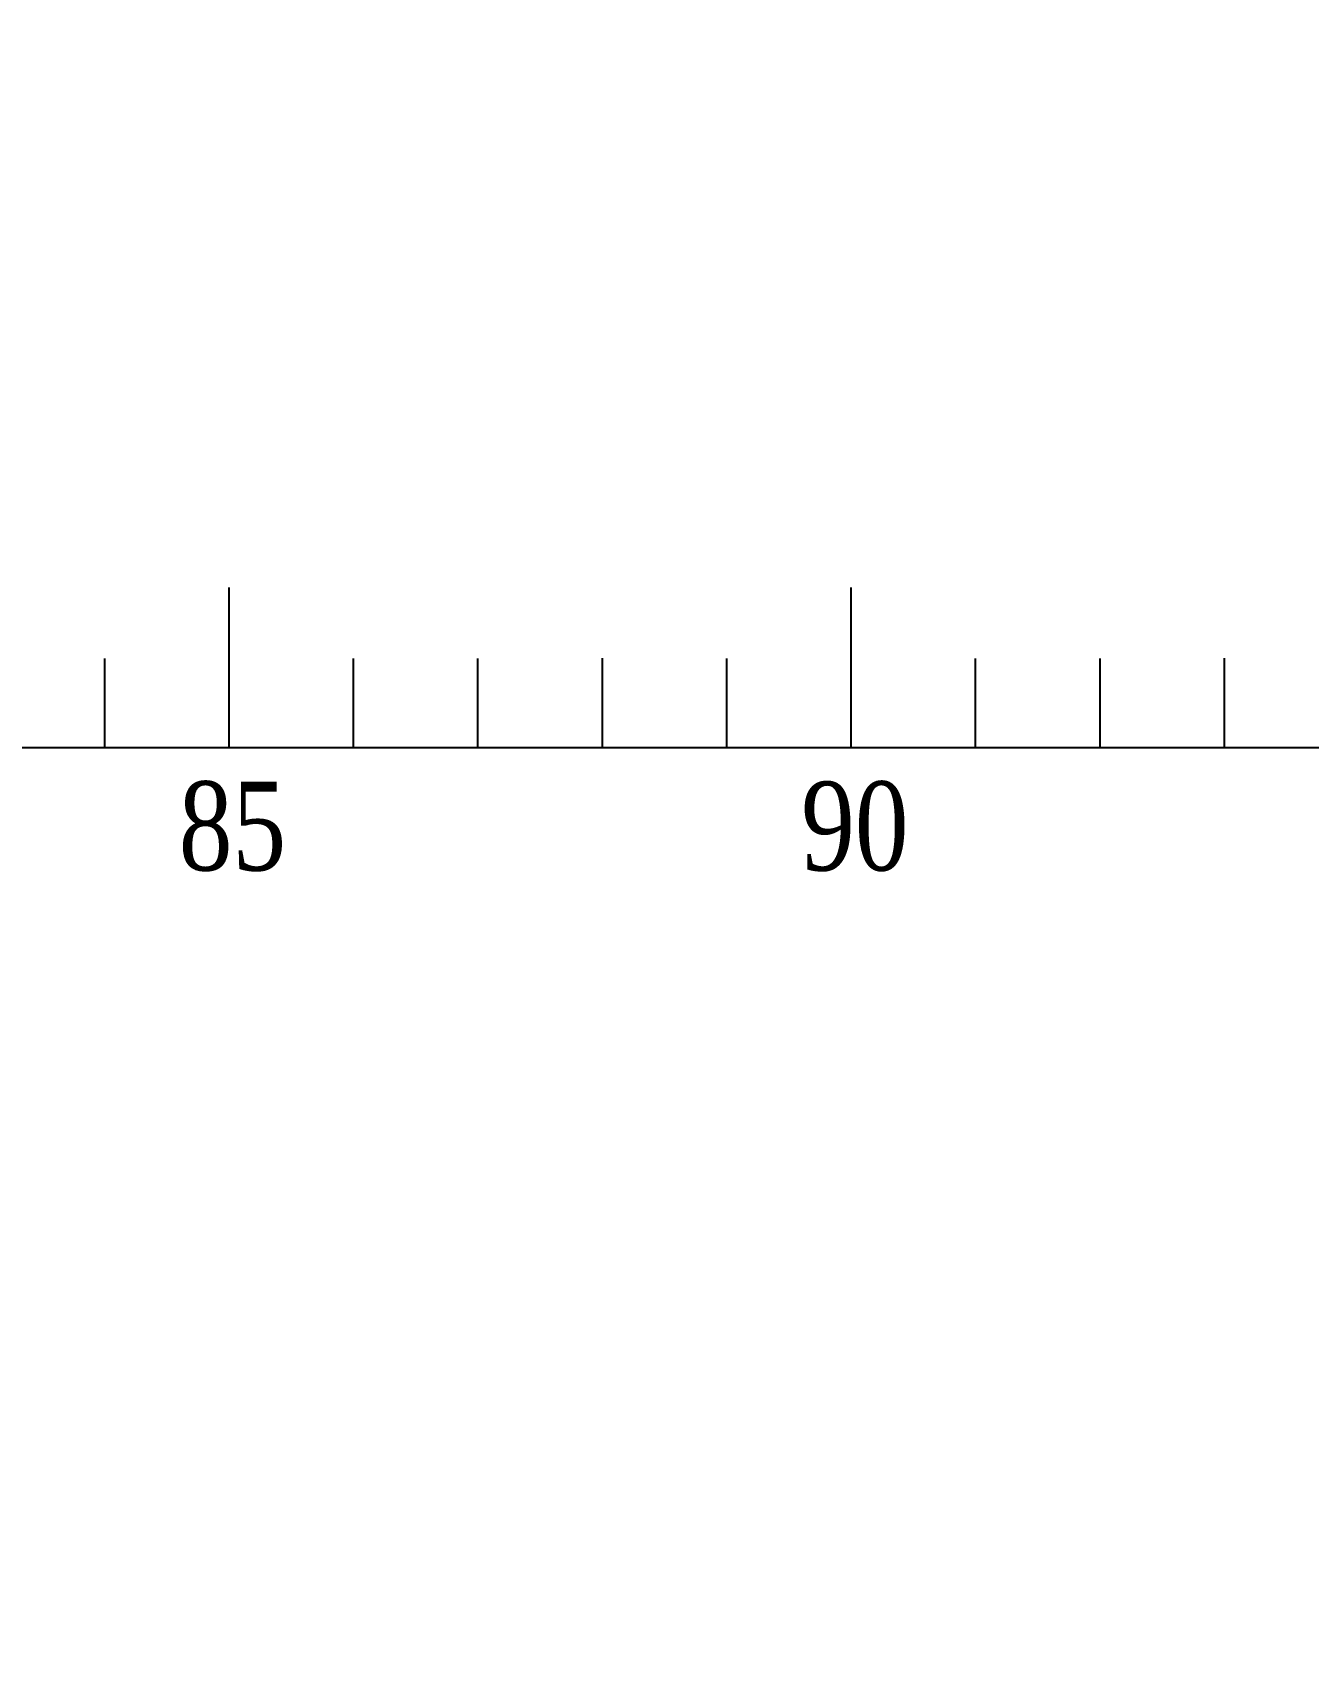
# Model space of a CAD drawing. Header units: millimetres. Extents: x -4 to 3776, y -4 to 4079.
# Drawn here: x 322.34 to 358.23, y 192.51 to 238.47 of the extents above; entities that cross this region are included whole.
import ezdxf
from ezdxf import colors
from ezdxf.entities.mleader import LeaderData, LeaderLine
from ezdxf.math import Vec2, Vec3

# ---------------------------------------------------------------- set-up
doc = ezdxf.new("R2010")
doc.units = ezdxf.units.MM
doc.linetypes.add('ACAD_ISO04W100', pattern=[30, 24, -3, 0, -3])
for name, color, linetype in [('BK_kedu', 255, 'Continuous'), ('EDGE', 7, 'Continuous'), ('ROTATEDREFERENCEFRAME', 7, 'Continuous')]:
    doc.layers.add(name, color=color, linetype=linetype)
doc.layers.add('刻度', color=3, linetype='ACAD_ISO04W100', lineweight=13)
doc.styles.add('ROMANC', font='ROMANC.shx', dxfattribs={"width": 0.8, "bigfont": 'HZDX.shx'})
doc.styles.get("Standard").update_dxf_attribs({"font": 'arial.ttf'})

# ---------------------------------------------------------------- blocks, each defined once
blk = doc.blocks.new('BK_0.7')
at = {"color": 4, "lineweight": 25}
for p, q in [((0, 0), (0, 4.414)), ((17.5, 0), (17.5, 4.5)), ((3.5, 0), (3.5, 2.5)), ((7, 0), (7, 2.5)), ((10.5, 0), (10.5, 2.511)), ((14, 0), (14, 2.5)), ((0, 0), (3.5, 0)), ((3.5, 0), (7, 0)), ((7, 0), (10.5, 0)), ((10.5, 0), (14, 0)), ((14, 0), (17.5, 0))]:
    blk.add_line(p, q, dxfattribs=at)
blk = doc.blocks.new('*U374')
at = {"layer": '刻度', "color": 4, "lineweight": 25}
blk.add_blockref('BK_0.7', (-8.75, -2.25), dxfattribs=at)
blk = doc.blocks.new('*U375')
at = {"layer": '刻度', "color": 0, "linetype": 'ByBlock', "lineweight": -2, "transparency": 16777216}
for p in [(210, 0), (227.5, 0), (245, 0)]:
    blk.add_blockref('*U374', p, dxfattribs=at)

msp = doc.modelspace()

# ---------------------------------------------------------------- linework, layer by layer
at = {"layer": 'EDGE', "color": 29}
for points in [[(71.015, 218.374), (85.704, 219.142), (100.392, 218.374), (115.081, 218.374), (129.769, 218.374), (144.458, 218.374), (159.146, 218.374), (173.835, 218.374), (188.757, 218.374), (211.261, 218.374), (235.572, 218.374), (259.904, 218.374), (284.235, 218.374), (309.401, 218.374), (362.844, 218.374), (428.943, 218.374), (490.03, 218.374)], [(71.015, 218.374), (85.704, 217.607), (100.392, 218.374), (115.081, 218.374), (129.769, 218.374), (144.458, 218.374), (159.146, 218.374), (173.835, 218.374), (188.757, 218.374), (211.261, 218.374), (235.572, 218.374), (259.904, 218.374), (284.235, 218.374), (309.401, 218.374), (362.844, 218.374), (428.943, 218.374), (490.03, 218.374)]]:
    msp.add_lwpolyline(points, dxfattribs=at)
at = {"layer": 'ROTATEDREFERENCEFRAME', "color": 255}
for p in [(8.466, 218.374), (55.282, 218.374)]:
    msp.add_line(p, (725.282, 218.374), dxfattribs=at)

# ---------------------------------------------------------------- block references
at = {"layer": '刻度', "color": 4, "lineweight": 25}
msp.add_blockref('*U375', (109.122, 220.624), dxfattribs=at)

# ---------------------------------------------------------------- texts
at = {"layer": '刻度', "color": 4, "lineweight": 25, "char_height": 2.5, "attachment_point": 1, "style": 'ROMANC'}
for s, insert in [('{\\fTimes New Roman|b0|i0|c0|p18;85}', (326.455, 217.418)), ('{\\fTimes New Roman|b0|i0|c0|p18;90}', (343.965, 217.418))]:
    msp.add_mtext_dynamic_manual_height_columns(s, width=3.91495, gutter_width=15, heights=[2.449], dxfattribs=dict(at, insert=insert))

# ---------------------------------------------------------------- leaders
at = {"layer": 'BK_kedu'}
ml = msp.add_multileader_mtext('Standard', dxfattribs=at)
ml.set_content('', color=256)
ml.set_leader_properties()
ml.build(insert=Vec2(0, 0))
ml.multileader.update_dxf_attribs({"text_right_attachment_type": 6, "dogleg_length": 0.36, "arrow_head_size": 0.18})
ctx = ml.context
ctx.base_point, ctx.char_height, ctx.arrow_head_size, ctx.landing_gap_size, ctx.plane_origin = Vec3(3775.999, 4079.328), 0.18, 0.18, 0.09, Vec3(3774.639, 4079.328)
ctx.right_attachment = 6
notes = []
notes.append((ctx, [(0, (0, 0, 0), (0, 0), (1, 0), 1, [])]))
ctx.mtext.insert, ctx.mtext.flow_direction = Vec3(3776.089, 4079.418), 5
for ctx, leaders in notes:
    for number, flags, end, landing, length, lines in leaders:
        leader = LeaderData()
        leader.index, (leader.has_last_leader_line, leader.has_dogleg_vector, leader.attachment_direction) = number, flags
        leader.last_leader_point, leader.dogleg_vector, leader.dogleg_length = Vec3(end), Vec3(landing), length
        for number, points, colour, breaks in lines:
            line = LeaderLine()
            line.index, line.vertices, line.color, line.breaks = number, Vec3.list(points), colors.encode_raw_color(colour), breaks
            leader.lines.append(line)
        ctx.leaders.append(leader)

doc.saveas('drawing.dxf')
